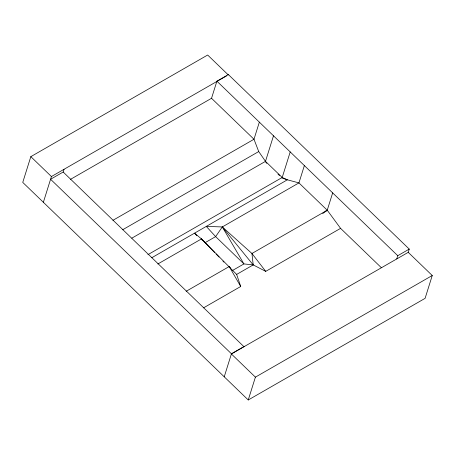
<?xml version="1.0" encoding="UTF-8"?>
<svg xmlns="http://www.w3.org/2000/svg" width="455" height="455" viewBox="0 0 455 455"><rect width="100%" height="100%" fill="white"/><g stroke="black" fill="none" stroke-linecap="round" stroke-linejoin="round"><path stroke-width="0.68" d="M228.382 74.58L228.279 74.91L207.662 55.021L30.821 156.651L22.75 182.398L248.248 399.979L425.095 298.349L432.25 275.514L408.232 252.337L409.25 249.095L228.382 74.58L216.899 81.183L211.535 98.291L70.48 179.355M43.367 202.293L51.432 176.54L226.465 75.951M224.23 376.808L231.447 353.78L50.579 179.264L63.182 172.018L64.036 169.3M259.35 122.145L253.987 139.253L258.719 151.555L265.493 161.349L282.208 177.478L287.372 179.81L298.941 182.904L327.242 210.21L340.573 228.353L381.375 267.722M265.328 161.878L273.5 135.795M290.216 151.93L282.208 177.478L147.932 254.646M243.988 346.727L63.182 172.018M304.367 165.58L298.941 182.904L222.307 226.943L215.63 236.617L205.074 242.68M248.248 399.979L255.403 377.144L432.25 275.514M332.668 192.892L327.242 210.21L322.686 213.577M396.743 258.94L397.761 255.699L409.25 249.095M325.456 211.359L327.242 210.21L251.945 253.481L253.207 264.907L265.726 271.368L340.573 228.353M112.931 220.317L253.987 139.253L211.535 98.291M122.594 229.786L258.719 151.555M131.831 238.164L265.493 161.349M151.737 257.757L287.372 179.81L282.043 178.007M157.857 263.98L201.48 238.909L236.651 274.422L240.718 286.485L203.544 307.853M186.169 291.285L229.212 266.545L230.708 268.604M232.204 270.662L243.931 263.923L253.207 264.907L222.307 226.943L206.291 226.408L215.63 236.617L243.931 263.923L222.307 226.943L251.945 253.481L265.726 271.368M236.651 274.422L253.207 264.907M231.447 353.78L244.051 346.534M408.232 252.337L231.385 353.967L255.403 377.144M214.646 252.519L201.48 238.909L194.53 233.17L196.873 235.713M216.899 81.183L397.761 255.699M265.834 162.367L266.846 163.345M277.994 174.1L279.512 175.562M30.821 156.651L51.432 176.54M216.108 254.032L219.037 257.058M222.939 261.09L223.911 262.097M229.212 266.545L240.718 286.485M201.48 238.909L202.088 240.024"/></g></svg>
